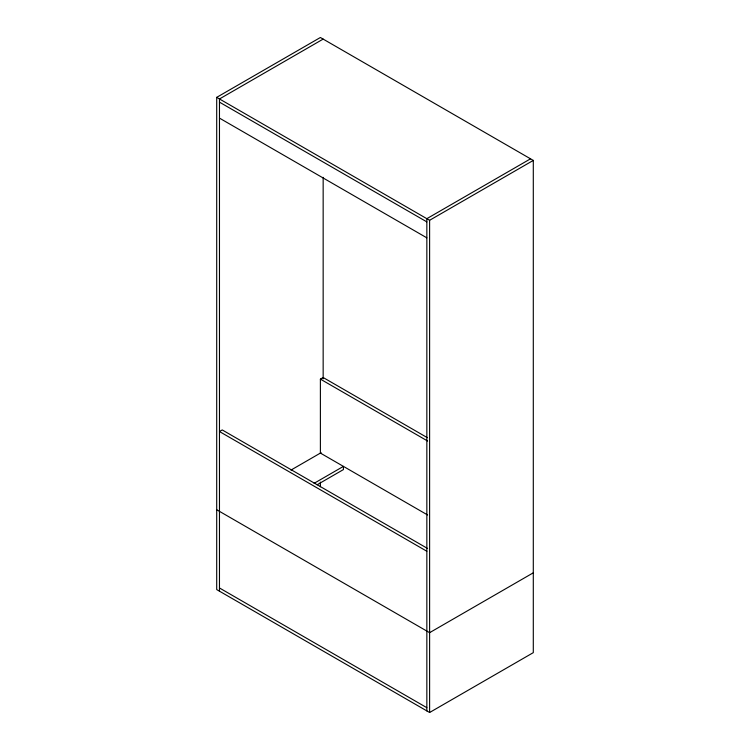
<?xml version="1.0" encoding="UTF-8"?>
<svg xmlns="http://www.w3.org/2000/svg" width="750" height="750" viewBox="0 0 750 750"><rect width="100%" height="100%" fill="white"/><g stroke="black" fill="none" stroke-linecap="round" stroke-linejoin="round"><path stroke-width="1.12" d="M216.703 97.359L320.391 37.5L533.297 160.416L533.297 652.641L429.609 712.5L216.703 589.584L216.703 97.359L429.609 220.284L533.297 160.416M323.156 39.094L219.469 98.963L219.469 591.178M530.531 158.822L426.844 218.681L426.844 710.906M427.622 514.988L320.391 453.084L320.391 379.116L323.156 377.522L427.35 437.681M290.944 470.1L321.141 452.653M314.091 483.328L343.434 466.388L343.434 469.575L317.128 484.772M533.297 572.812L429.609 632.681L216.703 509.756M219.469 102.15L426.844 221.878M219.469 118.116L426.844 237.844M320.391 379.116L427.622 441.028M427.584 548.494L222.234 429.938L219.469 431.531L426.844 551.259M219.469 587.972L426.844 707.7M429.609 220.284L429.609 712.5M323.156 177.338L323.156 378.853M320.391 482.109L320.391 486.75"/></g></svg>
